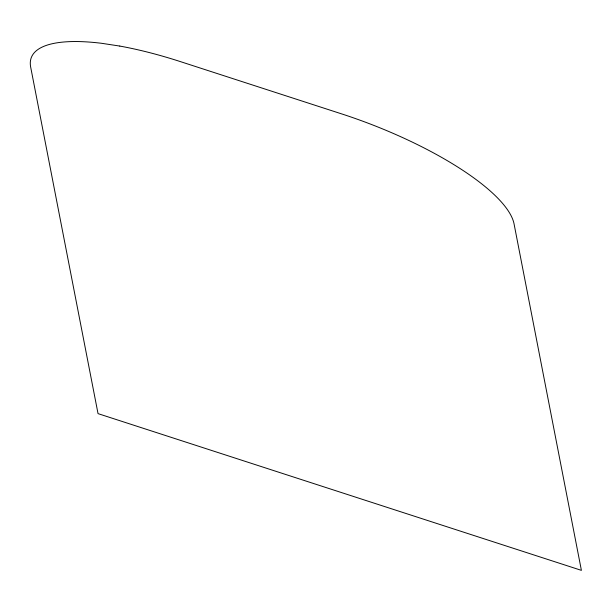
<?xml version="1.0" encoding="UTF-8"?>
<svg xmlns="http://www.w3.org/2000/svg" width="612" height="612" viewBox="0 0 612 612"><rect width="100%" height="100%" fill="white"/><g stroke="black" fill="none" stroke-linecap="round" stroke-linejoin="round"><path stroke-width="0.92" d="M119.784 46.068L101.531 43.284A171.995 50.689 21.1 0 0 30.684 67.167L98.035 413.628L581.4 570.361L514.057 223.9A171.995 50.689 21.1 0 0 341.71 113.909L180.586 61.667A171.995 50.689 21.1 0 0 119.784 46.068"/></g></svg>
